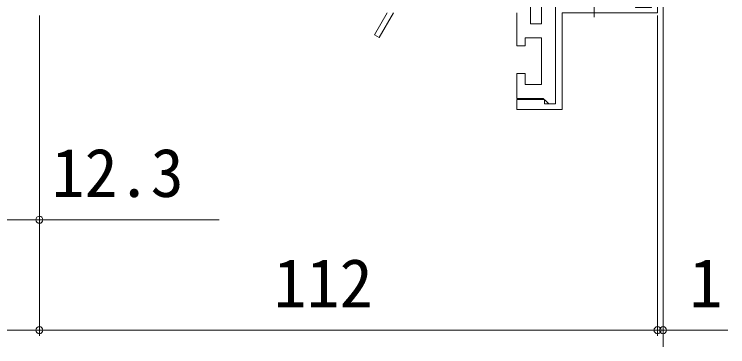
# Model space of a CAD drawing. Units: millimetres, scale not verified. Extents: x -525 to 525, y -785 to 780.
# Drawn here: x 184.8 to 314, y 317.8 to 378 of the extents above; entities that cross this region are included whole.
import ezdxf
from ezdxf.enums import TextEntityAlignment as Align

# ---------------------------------------------------------------- set-up
doc = ezdxf.new("R2010")
doc.units = ezdxf.units.MM
doc.header["$LTSCALE"] = 4
for name, color, linetype, lineweight in [('0-2_YKK_11', 30, 'Continuous', 18), ('0-3_YKK_12', 1, 'Continuous', 18), ('0-5_YKK_D', 6, 'Continuous', 18)]:
    doc.layers.add(name, color=color, linetype=linetype, lineweight=lineweight)
doc.styles.add('ＭＳ ゴシック', font='')
doc.styles.get('ＭＳ ゴシック').set_extended_font_data('MS Gothic')

msp = doc.modelspace()

# ---------------------------------------------------------------- linework, layer by layer
at = {"layer": '0-2_YKK_11', "color": 211}
for points in [[(253.455, 398.799), (280.304, 398.799), (280.304, 376.299), (278.304, 376.299), (278.304, 380.799), (253.804, 380.799), (253.804, 385.299), (252.304, 385.299), (252.304, 398.379)], [(282.804, 379.499), (282.804, 361.799), (280.804, 361.799), (280.804, 362.599), (275.804, 362.599), (275.804, 360.799), (284.004, 360.799), (284.004, 378.299), (301.304, 378.299), (301.304, 388.299), (300.204, 388.299), (300.204, 379.299), (297.304, 379.299), (297.304, 383.386), (296.748, 384.348), (296.304, 384.229), (296.304, 379.499), (285.104, 379.499), (285.104, 389.231), (284.654, 389.347), (283.541, 387.344), (283.804, 386.899), (284.104, 386.599), (284.104, 379.499)]]:
    msp.add_lwpolyline(points, close=True, dxfattribs=at)
for points in [[(275.804, 378.299), (275.804, 372.299), (277.304, 372.299), (277.304, 373.799), (280.304, 373.799), (280.304, 365.299), (277.304, 365.299), (277.304, 367.299), (275.804, 367.299), (275.804, 362.799), (280.604, 362.799), (281.104, 362.299), (281.604, 361.799), (282.804, 361.799), (282.804, 384.799)], [(252.304, 378.299), (250.023, 374.349), (250.889, 373.849), (253.458, 378.299)]]:
    msp.add_lwpolyline(points, dxfattribs=at)
at = {"layer": '0-3_YKK_12'}
msp.add_line((302.303, 317.794), (302.303, 595.017), dxfattribs=at)
at = {"layer": '0-3_YKK_12', "color": 2}
msp.add_line((289.804, 377.499), (289.804, 383.799), dxfattribs=at)
at = {"layer": '0-5_YKK_D'}
for p, q in [((189.304, 377.799), (189.304, 319.799)), ((189.304, 377.799), (189.304, 339.799)), ((189.304, 377.799), (189.304, 319.799)), ((301.304, 377.799), (301.304, 319.799)), ((301.304, 377.799), (301.304, 319.799)), ((302.304, 347.768), (302.304, 319.799)), ((148.304, 320.799), (189.304, 320.799)), ((301.304, 320.799), (189.304, 320.799)), ((301.304, 320.799), (298.754, 320.799)), ((301.304, 320.799), (302.304, 320.799)), ((302.304, 320.799), (314.017, 320.799))]:
    msp.add_line(p, q, dxfattribs=at)
msp.add_lwpolyline([(177.004, 340.799), (189.304, 340.799), (221.854, 340.799)], dxfattribs=at)
for centre in [(189.304, 340.799), (189.304, 320.799), (189.304, 320.799), (301.304, 320.799), (301.304, 320.799), (302.304, 320.799)]:
    msp.add_circle(centre, 0.637, dxfattribs=at)

# ---------------------------------------------------------------- texts
at = {"layer": '0-5_YKK_D', "style": 'ＭＳ ゴシック'}
for s, p in [('12.3', (191.513, 342.299)), ('112', (231.735, 322.299)), ('1', (307.063, 322.299))]:
    msp.add_text(s, height=8.798, dxfattribs=at).set_placement(p, align=Align.BOTTOM_LEFT)

doc.saveas('drawing.dxf')
